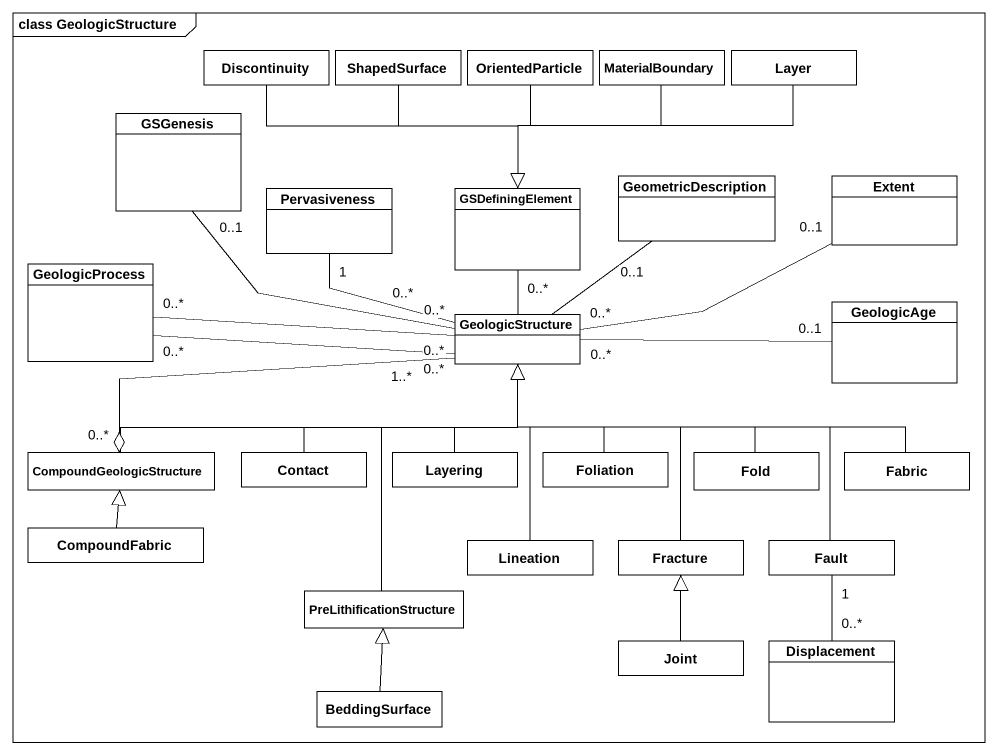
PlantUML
@startuml
mainframe class GeologicStructure
hide circle
hide empty members
class Discontinuity
class ShapedSurface
class OrientedParticle
class MaterialBoundary
class Layer
class GSGenesis
class GeometricDescription
class Extent
class Pervasiveness
class GSDefiningElement
class GeologicProcess
class GeologicStructure
class GeologicAge
class CompoundGeologicStructure
class Contact
class Layering
class Foliation
class Fold
class Fabric
class CompoundFabric
class Lineation
class Fracture
class Fault
class PreLithificationStructure
class Joint
class Displacement
class BeddingSurface
Discontinuity --|> GSDefiningElement
ShapedSurface --|> GSDefiningElement
OrientedParticle --|> GSDefiningElement
MaterialBoundary --|> GSDefiningElement
Layer -left-|> GSDefiningElement
GSGenesis "0..1" -right- "0..*" GeologicStructure
GeometricDescription "0..1" -- GeologicStructure
Extent "0..1" -left- "0..*" GeologicStructure
Pervasiveness "1" -- "0..*" GeologicStructure
GSDefiningElement "0..*" -- GeologicStructure
GeologicProcess "0..*" -right- "0..*" GeologicStructure
GeologicProcess "0..*" -right- "0..*" GeologicStructure
GeologicStructure "1..*" -left-o "0..*" CompoundGeologicStructure
GeologicAge "0..1" -left- "0..*" GeologicStructure
CompoundGeologicStructure -right-|> GeologicStructure
Contact -up-|> GeologicStructure
Layering -up-|> GeologicStructure
Foliation -up-|> GeologicStructure
Fold -left-|> GeologicStructure
Fabric -left-|> GeologicStructure
CompoundFabric -up-|> CompoundGeologicStructure
Lineation -up-|> GeologicStructure
Fracture -up-|> GeologicStructure
Fault -up-|> GeologicStructure
Fault "1" -- "0..*" Displacement
PreLithificationStructure -up-|> GeologicStructure
Joint -up-|> Fracture
BeddingSurface -up-|> PreLithificationStructure
@enduml
